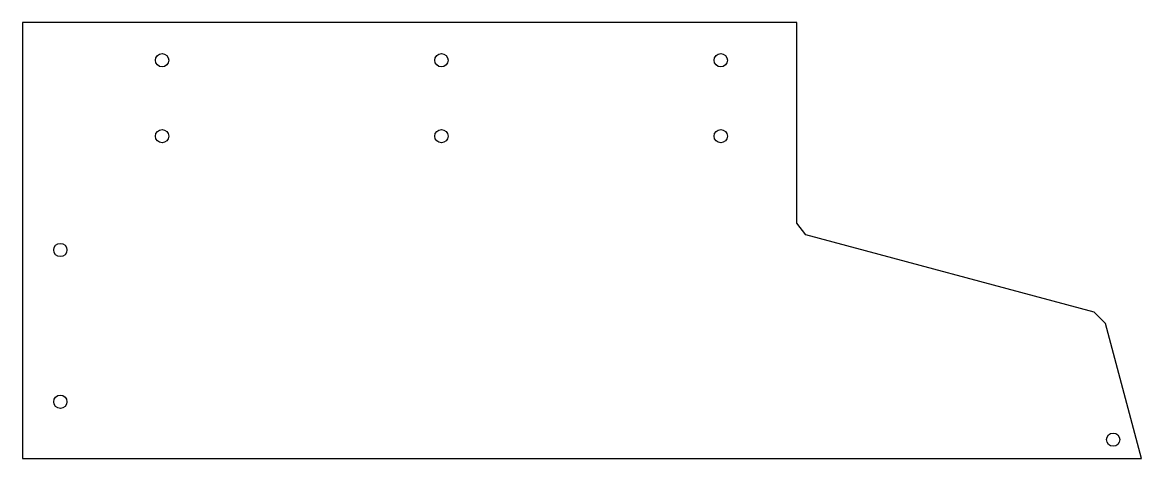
# Model space of a CAD drawing. Header units: millimetres. Extents: x 372 to 667, y -67 to 48.
import ezdxf

# ---------------------------------------------------------------- set-up
doc = ezdxf.new("R2010")
doc.units = ezdxf.units.MM
doc.layers.get('0').update_dxf_attribs({"linetype": 'CONTINUOUS'})

msp = doc.modelspace()

# ---------------------------------------------------------------- linework, layer by layer
msp.add_lwpolyline([(372, 48.4), (372, -66.6), (666.79, -66.6), (657.25, -30.98), (654.26, -27.99), (578.35, -7.65), (575.94, -4.5), (575.94, 48.4)], close=True)
for centre in [(408.79, 38.4), (482.36, 38.4), (555.94, 38.4), (408.79, 18.4), (482.36, 18.4), (555.94, 18.4), (382, -11.6), (382, -51.6), (659.29, -61.6)]:
    msp.add_circle(centre, 1.75)

doc.saveas('drawing.dxf')
